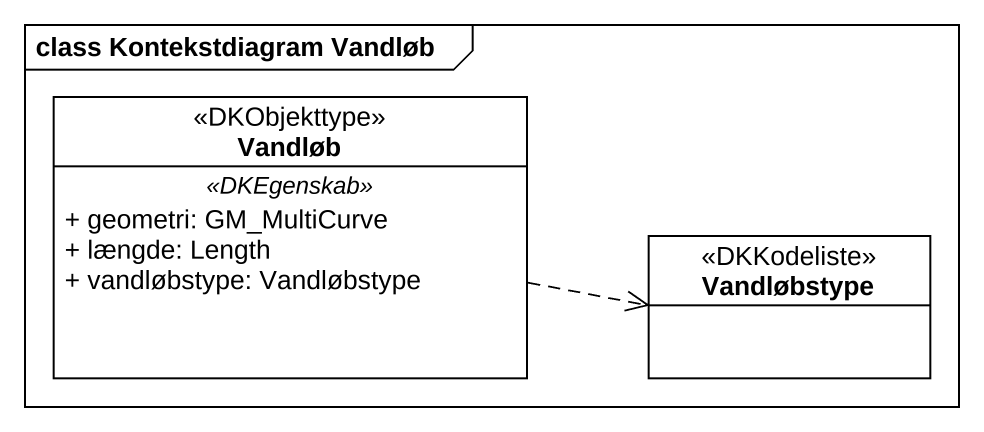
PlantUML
@startuml
mainframe class Kontekstdiagram Vandløb
hide circle
hide empty members
skinparam classAttributeIconSize 0
class Vandløb <<DKObjekttype>> {
  .. <<DKEgenskab>> ..
  + geometri: GM_MultiCurve
  + længde: Length
  + vandløbstype: Vandløbstype
}
enum Vandløbstype <<DKKodeliste>>
Vandløb .right.> Vandløbstype
@enduml
